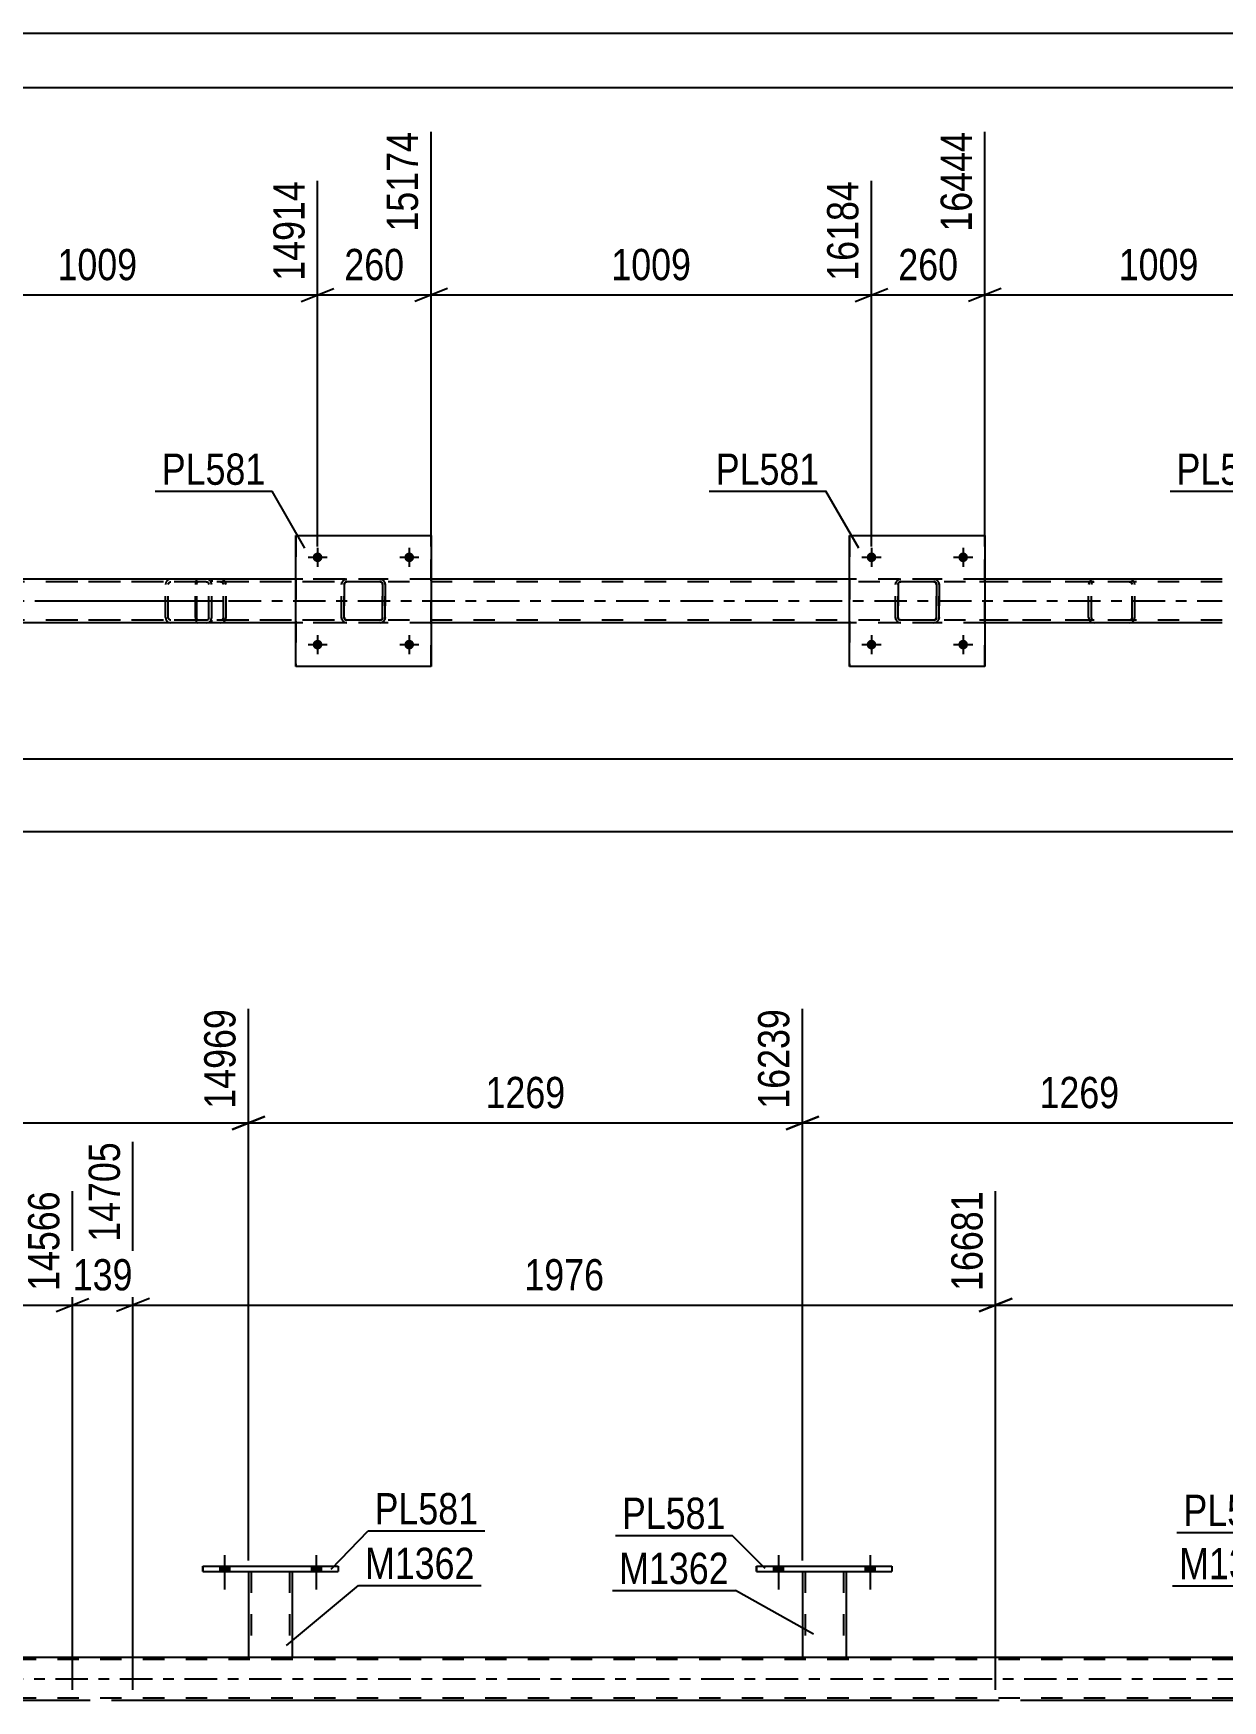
# Model space of a CAD drawing. Header units: millimetres. Extents: x 0 to 841, y 0 to 594.
# Drawn here: x 648.4 to 757.4, y 441.2 to 594 of the extents above; entities that cross this region are included whole.
import ezdxf

# ---------------------------------------------------------------- set-up
doc = ezdxf.new("R2010")
doc.units = ezdxf.units.MM
doc.linetypes.add('DXK_LINE_DOT2', pattern=[3.9198, 1.9599, -1.9599])
doc.linetypes.add('DXK_LINE_DOT3', pattern=[5.9187, 2.979, -0.9799, 0.9799, -0.9799])
doc.styles.add('Arial Narrow', font='ARIALN.TTF', dxfattribs={"height": 0.2})

# ---------------------------------------------------------------- blocks, each defined once
blk = doc.blocks.new('Unknown-122573297-1135')
at = {"color": 5, "linetype": 'Continuous'}
for p, q in [((841, 594), (0, 594)), ((836, 589), (5, 589))]:
    blk.add_line(p, q, dxfattribs=at)
blk = doc.blocks.new('Part-122573297-2948 - 2809')
at = {"color": 7, "linetype": 'DXK_LINE_DOT2'}
for p, q in [((727.74, 543.94), (727.93, 543.98)), ((727.93, 543.98), (727.75, 543.94)), ((730.97, 543.98), (727.93, 543.98)), ((730.97, 543.98), (731.15, 543.94)), ((731.15, 543.94), (730.97, 543.98)), ((727.45, 543.5), (727.48, 543.68)), ((727.49, 543.68), (727.45, 543.5)), ((727.45, 540.46), (727.45, 543.5)), ((727.45, 543.5), (727.45, 543.5)), ((727.45, 540.46), (727.45, 543.5)), ((727.69, 543.5), (727.71, 543.59)), ((727.71, 543.59), (727.69, 543.5)), ((727.69, 540.46), (727.69, 543.5)), ((727.69, 543.5), (727.69, 543.5)), ((727.69, 543.5), (727.69, 540.46)), ((727.71, 543.59), (727.76, 543.67)), ((727.76, 543.67), (727.71, 543.59)), ((727.74, 543.94), (727.75, 543.94)), ((727.76, 543.67), (727.84, 543.72)), ((727.84, 543.72), (727.76, 543.67)), ((727.84, 543.72), (727.93, 543.74)), ((727.93, 543.74), (727.84, 543.72)), ((730.97, 543.74), (727.93, 543.74)), ((730.97, 543.74), (731.06, 543.72)), ((731.06, 543.72), (730.97, 543.74)), ((731.06, 543.72), (731.06, 543.72)), ((731.06, 543.72), (731.14, 543.67)), ((731.14, 543.67), (731.06, 543.72)), ((731.14, 543.67), (731.19, 543.59)), ((731.19, 543.59), (731.14, 543.67)), ((731.19, 543.59), (731.21, 543.5)), ((731.21, 543.5), (731.19, 543.59)), ((731.21, 540.46), (731.21, 543.5)), ((731.21, 543.5), (731.21, 543.5)), ((731.21, 543.5), (731.21, 540.46)), ((731.41, 543.68), (731.45, 543.5)), ((731.45, 543.5), (731.41, 543.68)), ((731.45, 540.46), (731.45, 543.5)), ((731.45, 543.5), (731.45, 543.5)), ((731.45, 543.5), (731.45, 540.46)), ((727.45, 540.46), (727.45, 540.46)), ((727.48, 540.28), (727.45, 540.46)), ((727.45, 540.46), (727.49, 540.28)), ((727.69, 540.46), (727.69, 540.46)), ((727.71, 540.37), (727.69, 540.46)), ((727.69, 540.46), (727.71, 540.37)), ((727.76, 540.29), (727.71, 540.37)), ((727.71, 540.37), (727.76, 540.29)), ((727.74, 540.02), (727.75, 540.02)), ((727.93, 539.98), (727.74, 540.02)), ((727.75, 540.02), (727.93, 539.98)), ((727.84, 540.24), (727.76, 540.29)), ((727.76, 540.29), (727.84, 540.24)), ((727.93, 540.22), (727.84, 540.24)), ((727.84, 540.24), (727.93, 540.22)), ((730.97, 540.22), (727.93, 540.22)), ((730.97, 539.98), (727.93, 539.98)), ((731.06, 540.24), (730.97, 540.22)), ((730.97, 540.22), (731.06, 540.24)), ((731.15, 540.02), (730.97, 539.98)), ((730.97, 539.98), (731.15, 540.02)), ((731.14, 540.29), (731.06, 540.24)), ((731.06, 540.24), (731.14, 540.29)), ((731.06, 540.24), (731.06, 540.24)), ((731.19, 540.37), (731.14, 540.29)), ((731.14, 540.29), (731.19, 540.37)), ((731.21, 540.46), (731.19, 540.37)), ((731.19, 540.37), (731.21, 540.46)), ((731.21, 540.46), (731.21, 540.46)), ((731.45, 540.46), (731.41, 540.28)), ((731.41, 540.28), (731.45, 540.46)), ((731.45, 540.46), (731.45, 540.46))]:
    blk.add_line(p, q, dxfattribs=at)
at = {"color": 7, "linetype": 'DXK_LINE_DOT3'}
blk.add_line((729.45, 541.98), (729.45, 541.98), dxfattribs=at)
at = {"color": 7, "linetype": 'DXK_LINE_DOT2'}
for centre, start, end in [((727.93, 543.5), 112.5, 157.5), ((727.93, 543.5), 112.5, 157.5), ((730.97, 543.5), 22.5, 67.5), ((730.97, 543.5), 22.5, 67.5), ((727.93, 540.46), 202.5, 247.5), ((727.93, 540.46), 202.5, 247.5), ((730.97, 540.46), 292.5, 337.5), ((730.97, 540.46), 292.5, 337.5)]:
    blk.add_arc(centre, 0.48, start, end, dxfattribs=at)
blk = doc.blocks.new('Part-122573297-2859 - 2809')
at = {"color": 2, "linetype": 'Continuous'}
for p, q in [((672.49, 543.98), (634.12, 543.98)), ((723.25, 543.98), (684.89, 543.98)), ((757.38, 543.98), (735.65, 543.98)), ((672.49, 539.98), (634.12, 539.98)), ((723.25, 539.98), (684.89, 539.98)), ((757.38, 539.98), (735.65, 539.98))]:
    blk.add_line(p, q, dxfattribs=at)
at = {"color": 7, "linetype": 'DXK_LINE_DOT2'}
for p, q in [((684.89, 543.98), (672.49, 543.98)), ((735.65, 543.98), (723.25, 543.98)), ((757.38, 543.74), (104.05, 543.74)), ((757.38, 540.22), (104.05, 540.22)), ((684.89, 539.98), (672.49, 539.98)), ((735.65, 539.98), (723.25, 539.98))]:
    blk.add_line(p, q, dxfattribs=at)
at = {"color": 7, "linetype": 'DXK_LINE_DOT3'}
blk.add_line((104.05, 541.98), (757.38, 541.98), dxfattribs=at)
blk = doc.blocks.new('Part-122573297-2947 - 2809')
at = {"color": 2, "linetype": 'Continuous'}
for p, q in [((723.25, 535.98), (723.25, 547.98)), ((723.25, 547.98), (723.25, 547.98)), ((723.25, 547.98), (735.65, 547.98)), ((735.65, 547.98), (735.65, 535.98)), ((723.25, 535.98), (723.25, 535.98)), ((735.65, 535.98), (723.25, 535.98))]:
    blk.add_line(p, q, dxfattribs=at)
at = {"color": 7, "linetype": 'DXK_LINE_DOT2'}
for p, q in [((723.25, 547.98), (723.25, 535.98)), ((723.25, 547.98), (723.25, 547.98)), ((735.65, 535.98), (735.65, 547.98)), ((723.25, 535.98), (723.25, 535.98))]:
    blk.add_line(p, q, dxfattribs=at)
blk = doc.blocks.new('Part-122573297-2953 - 2809')
at = {"color": 2, "linetype": 'Continuous'}
for p, q in [((672.49, 535.98), (672.49, 547.98)), ((672.49, 547.98), (672.49, 547.98)), ((672.49, 547.98), (684.89, 547.98)), ((684.89, 547.98), (684.89, 535.98)), ((672.49, 535.98), (672.49, 535.98)), ((684.89, 535.98), (672.49, 535.98))]:
    blk.add_line(p, q, dxfattribs=at)
at = {"color": 7, "linetype": 'DXK_LINE_DOT2'}
for p, q in [((672.49, 547.98), (672.49, 535.98)), ((672.49, 547.98), (672.49, 547.98)), ((684.89, 535.98), (684.89, 547.98)), ((672.49, 535.98), (672.49, 535.98))]:
    blk.add_line(p, q, dxfattribs=at)
blk = doc.blocks.new('Part-122573297-2954 - 2809')
at = {"color": 7, "linetype": 'DXK_LINE_DOT2'}
for p, q in [((676.98, 543.94), (677.16, 543.98)), ((677.17, 543.98), (676.98, 543.94)), ((680.21, 543.98), (677.16, 543.98)), ((680.2, 543.98), (680.39, 543.94)), ((680.39, 543.94), (680.21, 543.98)), ((676.68, 543.5), (676.72, 543.68)), ((676.68, 543.5), (676.69, 543.5)), ((676.68, 540.46), (676.68, 543.5)), ((676.72, 543.68), (676.69, 543.5)), ((676.69, 540.46), (676.69, 543.5)), ((676.94, 543.59), (676.92, 543.5)), ((676.93, 543.5), (676.92, 543.5)), ((676.92, 543.5), (676.92, 540.46)), ((676.93, 543.5), (676.94, 543.59)), ((676.93, 540.46), (676.93, 543.5)), ((676.94, 543.59), (677, 543.67)), ((676.99, 543.67), (676.94, 543.59)), ((676.98, 543.94), (676.98, 543.94)), ((677.07, 543.72), (676.99, 543.67)), ((677, 543.67), (677.07, 543.72)), ((677.07, 543.72), (677.17, 543.74)), ((677.16, 543.74), (677.07, 543.72)), ((680.21, 543.74), (677.16, 543.74)), ((680.3, 543.72), (680.2, 543.74)), ((680.21, 543.74), (680.3, 543.72)), ((680.3, 543.72), (680.3, 543.72)), ((680.3, 543.72), (680.38, 543.67)), ((680.37, 543.67), (680.3, 543.72)), ((680.43, 543.59), (680.37, 543.67)), ((680.38, 543.67), (680.43, 543.59)), ((680.43, 543.59), (680.45, 543.5)), ((680.44, 543.5), (680.43, 543.59)), ((680.45, 543.5), (680.44, 543.5)), ((680.44, 543.5), (680.44, 540.46)), ((680.45, 540.46), (680.45, 543.5)), ((680.65, 543.68), (680.68, 543.5)), ((680.69, 543.5), (680.65, 543.68)), ((680.69, 543.5), (680.68, 543.5)), ((680.68, 543.5), (680.68, 540.46)), ((680.69, 540.46), (680.69, 543.5)), ((676.69, 540.46), (676.68, 540.46)), ((676.72, 540.28), (676.68, 540.46)), ((676.69, 540.46), (676.72, 540.28)), ((676.92, 540.46), (676.93, 540.46)), ((676.92, 540.46), (676.94, 540.37)), ((676.94, 540.37), (676.93, 540.46)), ((677, 540.29), (676.94, 540.37)), ((676.94, 540.37), (676.99, 540.29)), ((676.98, 540.02), (676.98, 540.02)), ((677.16, 539.98), (676.98, 540.02)), ((676.98, 540.02), (677.17, 539.98)), ((676.99, 540.29), (677.07, 540.24)), ((677.07, 540.24), (677, 540.29)), ((677.17, 540.22), (677.07, 540.24)), ((677.07, 540.24), (677.16, 540.22)), ((680.21, 540.22), (677.16, 540.22)), ((680.21, 539.98), (677.16, 539.98)), ((680.2, 540.22), (680.3, 540.24)), ((680.39, 540.02), (680.2, 539.98)), ((680.3, 540.24), (680.21, 540.22)), ((680.21, 539.98), (680.39, 540.02)), ((680.38, 540.29), (680.3, 540.24)), ((680.3, 540.24), (680.37, 540.29)), ((680.3, 540.24), (680.3, 540.24)), ((680.37, 540.29), (680.43, 540.37)), ((680.43, 540.37), (680.38, 540.29)), ((680.45, 540.46), (680.43, 540.37)), ((680.43, 540.37), (680.44, 540.46)), ((680.44, 540.46), (680.45, 540.46)), ((680.68, 540.46), (680.65, 540.28)), ((680.65, 540.28), (680.69, 540.46)), ((680.68, 540.46), (680.69, 540.46))]:
    blk.add_line(p, q, dxfattribs=at)
at = {"color": 7, "linetype": 'DXK_LINE_DOT3'}
blk.add_line((678.69, 541.98), (678.68, 541.98), dxfattribs=at)
at = {"color": 7, "linetype": 'DXK_LINE_DOT2'}
for centre, start, end in [((677.16, 543.5), 112.5, 157.5), ((677.17, 543.5), 112.5, 157.5), ((680.2, 543.5), 22.5, 67.5), ((680.21, 543.5), 22.5, 67.5), ((677.16, 540.46), 202.5, 247.5), ((677.17, 540.46), 202.5, 247.5), ((680.2, 540.46), 292.5, 337.5), ((680.21, 540.46), 292.5, 337.5)]:
    blk.add_arc(centre, 0.48, start, end, dxfattribs=at)
blk = doc.blocks.new('Bolt-122573297-2893 - 2809')
at = {"linetype": 'Continuous'}
for points in [[(724.81, 545.98), (724.82, 546.07), (724.85, 546.16), (724.89, 546.24), (724.96, 546.31), (725.03, 546.36), (725.11, 546.4), (725.2, 546.42), (725.3, 546.42), (725.39, 546.4), (725.47, 546.36), (725.54, 546.31), (725.61, 546.24), (725.65, 546.16), (725.68, 546.07), (725.69, 545.98), (725.68, 545.89), (725.65, 545.8), (725.61, 545.72), (725.54, 545.65), (725.47, 545.6), (725.39, 545.56), (725.3, 545.54), (725.2, 545.54), (725.11, 545.56), (725.03, 545.6), (724.96, 545.65), (724.89, 545.72), (724.85, 545.8), (724.82, 545.89)], [(733.21, 545.98), (733.22, 546.07), (733.25, 546.16), (733.29, 546.24), (733.36, 546.31), (733.43, 546.36), (733.51, 546.4), (733.6, 546.42), (733.7, 546.42), (733.79, 546.4), (733.87, 546.36), (733.94, 546.31), (734.01, 546.24), (734.05, 546.16), (734.08, 546.07), (734.09, 545.98), (734.08, 545.89), (734.05, 545.8), (734.01, 545.72), (733.94, 545.65), (733.87, 545.6), (733.79, 545.56), (733.7, 545.54), (733.6, 545.54), (733.51, 545.56), (733.43, 545.6), (733.36, 545.65), (733.29, 545.72), (733.25, 545.8), (733.22, 545.89)]]:
    blk.add_hatch(color=1, dxfattribs=at).paths.add_polyline_path(points)
at = {"color": 1, "linetype": 'Continuous'}
for p, q in [((724.37, 545.98), (726.13, 545.98)), ((725.25, 546.86), (725.25, 545.1)), ((732.77, 545.98), (734.53, 545.98)), ((733.65, 546.86), (733.65, 545.1))]:
    blk.add_line(p, q, dxfattribs=at)
blk = doc.blocks.new('Bolt-122573297-2894 - 2809')
at = {"linetype": 'Continuous'}
for points in [[(724.81, 537.98), (724.82, 538.07), (724.85, 538.16), (724.89, 538.24), (724.96, 538.31), (725.03, 538.36), (725.11, 538.4), (725.2, 538.42), (725.3, 538.42), (725.39, 538.4), (725.47, 538.36), (725.54, 538.31), (725.61, 538.24), (725.65, 538.16), (725.68, 538.07), (725.69, 537.98), (725.68, 537.89), (725.65, 537.8), (725.61, 537.72), (725.54, 537.65), (725.47, 537.6), (725.39, 537.56), (725.3, 537.54), (725.2, 537.54), (725.11, 537.56), (725.03, 537.6), (724.96, 537.65), (724.89, 537.72), (724.85, 537.8), (724.82, 537.89)], [(733.21, 537.98), (733.22, 538.07), (733.25, 538.16), (733.29, 538.24), (733.36, 538.31), (733.43, 538.36), (733.51, 538.4), (733.6, 538.42), (733.7, 538.42), (733.79, 538.4), (733.87, 538.36), (733.94, 538.31), (734.01, 538.24), (734.05, 538.16), (734.08, 538.07), (734.09, 537.98), (734.08, 537.89), (734.05, 537.8), (734.01, 537.72), (733.94, 537.65), (733.87, 537.6), (733.79, 537.56), (733.7, 537.54), (733.6, 537.54), (733.51, 537.56), (733.43, 537.6), (733.36, 537.65), (733.29, 537.72), (733.25, 537.8), (733.22, 537.89)]]:
    blk.add_hatch(color=1, dxfattribs=at).paths.add_polyline_path(points)
at = {"color": 1, "linetype": 'Continuous'}
for p, q in [((724.37, 537.98), (726.13, 537.98)), ((725.25, 538.86), (725.25, 537.1)), ((732.77, 537.98), (734.53, 537.98)), ((733.65, 538.86), (733.65, 537.1))]:
    blk.add_line(p, q, dxfattribs=at)
blk = doc.blocks.new('Bolt-122573297-2895 - 2809')
at = {"linetype": 'Continuous'}
for points in [[(674.05, 545.98), (674.06, 546.07), (674.08, 546.16), (674.13, 546.24), (674.19, 546.31), (674.27, 546.36), (674.35, 546.4), (674.44, 546.42), (674.53, 546.42), (674.62, 546.4), (674.71, 546.36), (674.78, 546.31), (674.84, 546.24), (674.89, 546.16), (674.92, 546.07), (674.93, 545.98), (674.92, 545.89), (674.89, 545.8), (674.84, 545.72), (674.78, 545.65), (674.71, 545.6), (674.62, 545.56), (674.53, 545.54), (674.44, 545.54), (674.35, 545.56), (674.27, 545.6), (674.19, 545.65), (674.13, 545.72), (674.08, 545.8), (674.06, 545.89)], [(682.45, 545.98), (682.46, 546.07), (682.48, 546.16), (682.53, 546.24), (682.59, 546.31), (682.67, 546.36), (682.75, 546.4), (682.84, 546.42), (682.93, 546.42), (683.02, 546.4), (683.11, 546.36), (683.18, 546.31), (683.24, 546.24), (683.29, 546.16), (683.32, 546.07), (683.33, 545.98), (683.32, 545.89), (683.29, 545.8), (683.24, 545.72), (683.18, 545.65), (683.11, 545.6), (683.02, 545.56), (682.93, 545.54), (682.84, 545.54), (682.75, 545.56), (682.67, 545.6), (682.59, 545.65), (682.53, 545.72), (682.48, 545.8), (682.46, 545.89)]]:
    blk.add_hatch(color=1, dxfattribs=at).paths.add_polyline_path(points)
at = {"color": 1, "linetype": 'Continuous'}
for p, q in [((673.61, 545.98), (675.37, 545.98)), ((674.49, 546.86), (674.49, 545.1)), ((682.01, 545.98), (683.77, 545.98)), ((682.89, 546.86), (682.89, 545.1))]:
    blk.add_line(p, q, dxfattribs=at)
blk = doc.blocks.new('Bolt-122573297-2896 - 2809')
at = {"linetype": 'Continuous'}
for points in [[(674.05, 537.98), (674.06, 538.07), (674.08, 538.16), (674.13, 538.24), (674.19, 538.31), (674.27, 538.36), (674.35, 538.4), (674.44, 538.42), (674.53, 538.42), (674.62, 538.4), (674.71, 538.36), (674.78, 538.31), (674.84, 538.24), (674.89, 538.16), (674.92, 538.07), (674.93, 537.98), (674.92, 537.89), (674.89, 537.8), (674.84, 537.72), (674.78, 537.65), (674.71, 537.6), (674.62, 537.56), (674.53, 537.54), (674.44, 537.54), (674.35, 537.56), (674.27, 537.6), (674.19, 537.65), (674.13, 537.72), (674.08, 537.8), (674.06, 537.89)], [(682.45, 537.98), (682.46, 538.07), (682.48, 538.16), (682.53, 538.24), (682.59, 538.31), (682.67, 538.36), (682.75, 538.4), (682.84, 538.42), (682.93, 538.42), (683.02, 538.4), (683.11, 538.36), (683.18, 538.31), (683.24, 538.24), (683.29, 538.16), (683.32, 538.07), (683.33, 537.98), (683.32, 537.89), (683.29, 537.8), (683.24, 537.72), (683.18, 537.65), (683.11, 537.6), (683.02, 537.56), (682.93, 537.54), (682.84, 537.54), (682.75, 537.56), (682.67, 537.6), (682.59, 537.65), (682.53, 537.72), (682.48, 537.8), (682.46, 537.89)]]:
    blk.add_hatch(color=1, dxfattribs=at).paths.add_polyline_path(points)
at = {"color": 1, "linetype": 'Continuous'}
for p, q in [((673.61, 537.98), (675.37, 537.98)), ((674.49, 538.86), (674.49, 537.1)), ((682.01, 537.98), (683.77, 537.98)), ((682.89, 538.86), (682.89, 537.1))]:
    blk.add_line(p, q, dxfattribs=at)
blk = doc.blocks.new('Part-122573297-3004 - 2809')
at = {"color": 7, "linetype": 'DXK_LINE_DOT2'}
for p, q in [((748.88, 543.98), (734.54, 543.98)), ((745.66, 543.98), (745.47, 543.94)), ((749.07, 543.94), (748.88, 543.98)), ((748.88, 543.74), (734.54, 543.74)), ((745.19, 543.67), (745.15, 543.5)), ((745.15, 540.46), (745.15, 543.5)), ((745.19, 543.68), (745.19, 543.67)), ((745.41, 543.5), (745.43, 543.59)), ((745.41, 540.46), (745.41, 543.5)), ((745.43, 543.59), (745.48, 543.67)), ((745.48, 543.67), (745.56, 543.72)), ((745.56, 543.72), (745.66, 543.74)), ((748.88, 543.74), (748.97, 543.72)), ((748.97, 543.72), (749.06, 543.67)), ((749.06, 543.67), (749.11, 543.59)), ((749.11, 543.59), (749.13, 543.5)), ((749.13, 540.46), (749.13, 543.5)), ((749.35, 543.67), (749.35, 543.68)), ((749.38, 543.5), (749.35, 543.67)), ((749.38, 540.46), (749.38, 543.5)), ((748.88, 540.22), (734.54, 540.22)), ((748.88, 539.98), (734.54, 539.98)), ((745.15, 540.46), (745.17, 540.36)), ((745.17, 540.36), (745.19, 540.27)), ((745.43, 540.36), (745.41, 540.46)), ((745.48, 540.29), (745.43, 540.36)), ((745.47, 540.01), (745.66, 539.98)), ((745.56, 540.23), (745.48, 540.29)), ((745.66, 540.22), (745.56, 540.23)), ((748.97, 540.23), (748.88, 540.22)), ((748.88, 539.98), (749.07, 540.01)), ((749.06, 540.29), (748.97, 540.23)), ((749.11, 540.36), (749.06, 540.29)), ((749.13, 540.46), (749.11, 540.36)), ((749.35, 540.27), (749.37, 540.36)), ((749.37, 540.36), (749.38, 540.46))]:
    blk.add_line(p, q, dxfattribs=at)
for centre, start, end in [((745.64, 543.48), 110.9283, 155.8648), ((748.89, 543.48), 24.1353, 69.0718), ((745.64, 540.47), 204.1353, 249.0718), ((748.89, 540.47), 290.9283, 335.8648)]:
    blk.add_arc(centre, 0.495, start, end, dxfattribs=at)
blk = doc.blocks.new('Part-122573297-3011 - 2809')
at = {"color": 7, "linetype": 'DXK_LINE_DOT2'}
for p, q in [((664.27, 543.98), (649.94, 543.98)), ((661.05, 543.98), (660.86, 543.94)), ((664.46, 543.94), (664.27, 543.98)), ((664.27, 543.74), (649.94, 543.74)), ((660.58, 543.67), (660.55, 543.5)), ((660.55, 540.46), (660.55, 543.5)), ((660.58, 543.68), (660.58, 543.67)), ((660.8, 543.5), (660.82, 543.59)), ((660.8, 540.46), (660.8, 543.5)), ((660.82, 543.59), (660.87, 543.67)), ((660.87, 543.67), (660.96, 543.72)), ((660.96, 543.72), (661.05, 543.74)), ((664.27, 543.74), (664.37, 543.72)), ((664.37, 543.72), (664.45, 543.67)), ((664.45, 543.67), (664.5, 543.59)), ((664.5, 543.59), (664.52, 543.5)), ((664.52, 540.46), (664.52, 543.5)), ((664.74, 543.67), (664.74, 543.68)), ((664.78, 543.5), (664.74, 543.67)), ((664.78, 540.46), (664.78, 543.5)), ((664.27, 540.22), (649.94, 540.22)), ((664.27, 539.98), (649.94, 539.98)), ((660.55, 540.46), (660.57, 540.36)), ((660.57, 540.36), (660.58, 540.27)), ((660.82, 540.36), (660.8, 540.46)), ((660.87, 540.29), (660.82, 540.36)), ((660.86, 540.01), (661.05, 539.98)), ((660.96, 540.23), (660.87, 540.29)), ((661.05, 540.22), (660.96, 540.23)), ((664.37, 540.23), (664.27, 540.22)), ((664.27, 539.98), (664.46, 540.01)), ((664.45, 540.29), (664.37, 540.23)), ((664.5, 540.36), (664.45, 540.29)), ((664.52, 540.46), (664.5, 540.36)), ((664.74, 540.27), (664.76, 540.36)), ((664.76, 540.36), (664.78, 540.46))]:
    blk.add_line(p, q, dxfattribs=at)
at = {"color": 7, "linetype": 'DXK_LINE_DOT3'}
blk.add_line((651.54, 541.98), (665.92, 541.98), dxfattribs=at)
at = {"color": 7, "linetype": 'DXK_LINE_DOT2'}
for centre, start, end in [((661.04, 543.48), 110.9283, 155.8648), ((664.29, 543.48), 24.1353, 69.0718), ((661.04, 540.47), 204.1353, 249.0718), ((664.29, 540.47), 290.9283, 335.8648)]:
    blk.add_arc(centre, 0.495, start, end, dxfattribs=at)
blk = doc.blocks.new('Part-122573297-3024 - 2809')
at = {"color": 7, "linetype": 'DXK_LINE_DOT2'}
for p, q in [((663.55, 543.98), (663.45, 543.94)), ((665.59, 543.98), (663.55, 543.98)), ((676.03, 543.98), (663.55, 543.98)), ((664.78, 543.98), (664.78, 543.74)), ((665.79, 543.94), (665.59, 543.98)), ((663.31, 543.68), (663.29, 543.5)), ((663.29, 540.46), (663.29, 543.5)), ((663.37, 543.83), (663.31, 543.68)), ((663.45, 543.94), (663.37, 543.83)), ((663.42, 543.5), (663.43, 543.59)), ((663.42, 540.46), (663.42, 543.5)), ((663.43, 543.59), (663.46, 543.67)), ((663.46, 543.67), (663.5, 543.72)), ((663.5, 543.72), (663.55, 543.74)), ((676.03, 543.74), (663.55, 543.74)), ((665.59, 543.74), (665.69, 543.72)), ((665.69, 543.72), (665.77, 543.67)), ((665.77, 543.67), (665.83, 543.59)), ((665.83, 543.59), (665.85, 543.5)), ((665.85, 540.46), (665.85, 543.5)), ((666.06, 543.67), (666.06, 543.68)), ((666.1, 543.5), (666.06, 543.67)), ((666.1, 540.46), (666.1, 543.5)), ((663.29, 540.46), (663.31, 540.27)), ((663.31, 540.27), (663.37, 540.12)), ((663.37, 540.12), (663.45, 540.01)), ((663.43, 540.36), (663.42, 540.46)), ((663.46, 540.29), (663.43, 540.36)), ((663.45, 540.01), (663.55, 539.98)), ((663.5, 540.23), (663.46, 540.29)), ((663.55, 540.22), (663.5, 540.23)), ((676.03, 540.22), (663.55, 540.22)), ((676.03, 539.98), (663.55, 539.98)), ((664.78, 539.98), (664.78, 540.22)), ((665.69, 540.23), (665.59, 540.22)), ((665.59, 539.98), (665.79, 540.01)), ((665.77, 540.29), (665.69, 540.23)), ((665.83, 540.36), (665.77, 540.29)), ((665.85, 540.46), (665.83, 540.36)), ((666.06, 540.27), (666.08, 540.36)), ((666.08, 540.36), (666.1, 540.46))]:
    blk.add_line(p, q, dxfattribs=at)
for centre, start, end in [((665.61, 543.48), 23.9465, 68.8966), ((665.61, 540.47), 291.1034, 336.0535)]:
    blk.add_arc(centre, 0.493, start, end, dxfattribs=at)
blk = doc.blocks.new('Part-122573297-3767 - 3751')
at = {"color": 2, "linetype": 'Continuous'}
for p, q in [((94.1, 445.2), (785.88, 445.2)), ((652.02, 441.2), (572.96, 441.2)), ((736.63, 441.2), (657.57, 441.2)), ((785.88, 441.2), (740.86, 441.2))]:
    blk.add_line(p, q, dxfattribs=at)
at = {"color": 7, "linetype": 'DXK_LINE_DOT2'}
for p, q in [((785.88, 444.96), (94.1, 444.96)), ((785.88, 441.44), (94.1, 441.44)), ((657.57, 441.2), (652.02, 441.2)), ((740.86, 441.2), (736.63, 441.2))]:
    blk.add_line(p, q, dxfattribs=at)
at = {"color": 7, "linetype": 'DXK_LINE_DOT3'}
blk.add_line((94.1, 443.2), (785.88, 443.2), dxfattribs=at)
blk = doc.blocks.new('Bolt-122573297-4156 - 3751')
at = {"linetype": 'Continuous'}
for points in [[(716.28, 453.04), (717.16, 453.04), (717.16, 453.52), (716.28, 453.52)], [(724.68, 453.04), (725.56, 453.04), (725.56, 453.52), (724.68, 453.52)]]:
    blk.add_hatch(color=1, dxfattribs=at).paths.add_polyline_path(points)
at = {"color": 1, "linetype": 'Continuous'}
for p, q in [((716.72, 454.52), (716.72, 451.4)), ((725.12, 454.52), (725.12, 451.4)), ((716.28, 453.52), (716.28, 453.04)), ((717.16, 453.52), (717.16, 453.04)), ((724.68, 453.52), (724.68, 453.04)), ((725.56, 453.52), (725.56, 453.04))]:
    blk.add_line(p, q, dxfattribs=at)
blk = doc.blocks.new('Bolt-122573297-4159 - 3751')
at = {"linetype": 'Continuous'}
for points in [[(665.52, 453.04), (666.4, 453.04), (666.4, 453.52), (665.52, 453.52)], [(673.92, 453.04), (674.8, 453.04), (674.8, 453.52), (673.92, 453.52)]]:
    blk.add_hatch(color=1, dxfattribs=at).paths.add_polyline_path(points)
at = {"color": 1, "linetype": 'Continuous'}
for p, q in [((665.96, 454.52), (665.96, 451.4)), ((674.36, 454.52), (674.36, 451.4)), ((665.52, 453.52), (665.52, 453.04)), ((666.4, 453.52), (666.4, 453.04)), ((673.92, 453.52), (673.92, 453.04)), ((674.8, 453.52), (674.8, 453.04))]:
    blk.add_line(p, q, dxfattribs=at)
blk = doc.blocks.new('Part-122573297-4070 - 3751')
at = {"color": 2, "linetype": 'Continuous'}
for p, q in [((668.16, 453.04), (668.16, 445.2)), ((672.16, 453.04), (672.16, 445.2)), ((668.16, 445.2), (672.12, 445.2)), ((672.16, 445.2), (672.12, 445.2))]:
    blk.add_line(p, q, dxfattribs=at)
at = {"color": 7, "linetype": 'DXK_LINE_DOT2'}
for p, q in [((668.16, 453.04), (672.16, 453.04)), ((668.16, 453.04), (668.16, 453.04)), ((668.16, 453.04), (668.16, 453.04)), ((668.4, 453.04), (668.4, 445.2)), ((671.92, 453.04), (671.92, 445.2)), ((672.16, 453.04), (672.16, 453.04)), ((672.16, 453.04), (672.16, 453.04)), ((671.9, 445.2), (671.92, 445.2))]:
    blk.add_line(p, q, dxfattribs=at)
blk = doc.blocks.new('Part-122573297-4153 - 3751')
at = {"color": 2, "linetype": 'Continuous'}
for p, q in [((714.72, 453.04), (714.72, 453.52)), ((714.72, 453.52), (714.72, 453.52)), ((714.72, 453.52), (727.12, 453.52)), ((714.72, 453.04), (714.72, 453.04)), ((714.72, 453.04), (727.12, 453.04)), ((727.12, 453.52), (727.12, 453.04))]:
    blk.add_line(p, q, dxfattribs=at)
at = {"color": 7, "linetype": 'DXK_LINE_DOT2'}
for p, q in [((714.72, 453.52), (714.72, 453.04)), ((714.72, 453.52), (714.72, 453.52)), ((714.72, 453.04), (714.72, 453.04)), ((727.12, 453.52), (727.12, 453.04))]:
    blk.add_line(p, q, dxfattribs=at)
blk = doc.blocks.new('Part-122573297-4122 - 3751')
at = {"color": 2, "linetype": 'Continuous'}
for p, q in [((718.92, 453.04), (718.92, 445.2)), ((722.92, 453.04), (722.92, 445.2)), ((718.92, 445.2), (722.88, 445.2)), ((722.92, 445.2), (722.88, 445.2))]:
    blk.add_line(p, q, dxfattribs=at)
at = {"color": 7, "linetype": 'DXK_LINE_DOT2'}
for p, q in [((718.92, 453.04), (722.92, 453.04)), ((718.92, 453.04), (718.92, 453.04)), ((718.92, 453.04), (718.92, 453.04)), ((719.16, 453.04), (719.16, 445.2)), ((722.68, 453.04), (722.68, 445.2)), ((722.92, 453.04), (722.92, 453.04)), ((722.92, 453.04), (722.92, 453.04)), ((722.61, 445.2), (722.62, 445.2)), ((722.62, 445.2), (722.66, 445.2)), ((722.66, 445.2), (722.68, 445.2))]:
    blk.add_line(p, q, dxfattribs=at)
blk = doc.blocks.new('Part-122573297-4127 - 3751')
at = {"color": 2, "linetype": 'Continuous'}
for p, q in [((663.96, 453.04), (663.96, 453.52)), ((663.96, 453.52), (663.96, 453.52)), ((663.96, 453.52), (676.36, 453.52)), ((663.96, 453.04), (663.96, 453.04)), ((663.96, 453.04), (676.36, 453.04)), ((676.36, 453.52), (676.36, 453.04))]:
    blk.add_line(p, q, dxfattribs=at)
at = {"color": 7, "linetype": 'DXK_LINE_DOT2'}
for p, q in [((663.96, 453.52), (663.96, 453.04)), ((663.96, 453.52), (663.96, 453.52)), ((663.96, 453.04), (663.96, 453.04)), ((676.36, 453.52), (676.36, 453.04))]:
    blk.add_line(p, q, dxfattribs=at)
blk = doc.blocks.new('Bolt-122573297-4157 - 3751')
at = {"linetype": 'Continuous'}
for points in [[(716.28, 453.04), (717.16, 453.04), (717.16, 453.52), (716.28, 453.52)], [(724.68, 453.04), (725.56, 453.04), (725.56, 453.52), (724.68, 453.52)]]:
    blk.add_hatch(color=1, dxfattribs=at).paths.add_polyline_path(points)
at = {"color": 1, "linetype": 'Continuous'}
for p, q in [((716.72, 454.52), (716.72, 451.4)), ((725.12, 454.52), (725.12, 451.4)), ((716.28, 453.52), (716.28, 453.04)), ((717.16, 453.52), (717.16, 453.04)), ((724.68, 453.52), (724.68, 453.04)), ((725.56, 453.52), (725.56, 453.04))]:
    blk.add_line(p, q, dxfattribs=at)
blk = doc.blocks.new('Bolt-122573297-4158 - 3751')
at = {"linetype": 'Continuous'}
for points in [[(665.52, 453.04), (666.4, 453.04), (666.4, 453.52), (665.52, 453.52)], [(673.92, 453.04), (674.8, 453.04), (674.8, 453.52), (673.92, 453.52)]]:
    blk.add_hatch(color=1, dxfattribs=at).paths.add_polyline_path(points)
at = {"color": 1, "linetype": 'Continuous'}
for p, q in [((665.96, 454.52), (665.96, 451.4)), ((674.36, 454.52), (674.36, 451.4)), ((665.52, 453.52), (665.52, 453.04)), ((666.4, 453.52), (666.4, 453.04)), ((673.92, 453.52), (673.92, 453.04)), ((674.8, 453.52), (674.8, 453.04))]:
    blk.add_line(p, q, dxfattribs=at)
blk = doc.blocks.new('StraightDimension-122573297-10374 - 2809')
at = {"color": 7, "linetype": 'Continuous'}
for p, q in [((684.89, 546.98), (684.89, 584.97)), ((725.25, 546.98), (725.25, 580.47)), ((686.39, 570.63), (683.39, 569.43)), ((684.89, 570.03), (725.25, 570.03)), ((723.75, 569.43), (726.75, 570.63))]:
    blk.add_line(p, q, dxfattribs=at)
at = {"color": 0, "linetype": 'Continuous'}
blk.add_wipeout([(724.65, 581.07), (720.45, 581.07), (720.45, 570.73), (724.65, 570.73)], dxfattribs=at)
at = {"color": 0}
blk.add_wipeout([(709.32, 570.78), (709.32, 574.98), (700.81, 574.98), (700.81, 570.78)], dxfattribs=at)
at = {"color": 3, "linetype": 'Continuous', "style": 'Arial Narrow'}
blk.add_text('16184', height=2.863, rotation=90.0002, dxfattribs=at).set_placement((724.05, 571.33))
at = {"color": 3, "style": 'Arial Narrow'}
blk.add_text('1009', height=2.863, dxfattribs=at).set_placement((701.41, 571.38))
blk = doc.blocks.new('StraightDimension-122573297-10375 - 2809')
at = {"color": 7, "linetype": 'Continuous'}
for p, q in [((684.89, 546.98), (684.89, 584.97)), ((674.49, 546.98), (674.49, 580.47)), ((672.99, 569.43), (675.99, 570.63)), ((674.49, 570.03), (684.89, 570.03)), ((686.39, 570.63), (683.39, 569.43))]:
    blk.add_line(p, q, dxfattribs=at)
at = {"color": 0}
blk.add_wipeout([(683.03, 570.78), (683.03, 574.98), (676.34, 574.98), (676.34, 570.78)], dxfattribs=at)
at = {"color": 3, "style": 'Arial Narrow'}
blk.add_text('260', height=2.863, dxfattribs=at).set_placement((676.94, 571.38))
at = {"color": 0, "linetype": 'Continuous'}
blk.add_wipeout([(684.29, 585.57), (680.09, 585.57), (680.09, 575.23), (684.29, 575.23)], dxfattribs=at)
at = {"color": 3, "linetype": 'Continuous', "style": 'Arial Narrow'}
blk.add_text('15174', height=2.863, rotation=90.0002, dxfattribs=at).set_placement((683.69, 575.83))
blk = doc.blocks.new('StraightDimension-122573297-3559 - 2809')
at = {"color": 7, "linetype": 'Continuous'}
blk.add_line((88.49, 520.86), (795.14, 520.86), dxfattribs=at)
blk = doc.blocks.new('StraightDimension-122573297-3718 - 2809')
at = {"color": 7, "linetype": 'Continuous'}
blk.add_line((89.13, 527.5), (794.5, 527.5), dxfattribs=at)
blk = doc.blocks.new('StraightDimension-122573297-10372 - 2809')
at = {"color": 7, "linetype": 'Continuous'}
for p, q in [((735.65, 546.98), (735.65, 584.97)), ((767.48, 546.98), (767.48, 580.47)), ((737.15, 570.63), (734.15, 569.43)), ((735.65, 570.03), (767.48, 570.03)), ((765.98, 569.43), (768.98, 570.63))]:
    blk.add_line(p, q, dxfattribs=at)
at = {"color": 0, "linetype": 'Continuous'}
blk.add_wipeout([(766.88, 581.07), (762.68, 581.07), (762.68, 570.73), (766.88, 570.73)], dxfattribs=at)
at = {"color": 0}
blk.add_wipeout([(755.82, 570.78), (755.82, 574.98), (747.31, 574.98), (747.31, 570.78)], dxfattribs=at)
at = {"color": 3, "linetype": 'Continuous', "style": 'Arial Narrow'}
blk.add_text('17453', height=2.863, rotation=90.0002, dxfattribs=at).set_placement((766.28, 571.33))
at = {"color": 3, "style": 'Arial Narrow'}
blk.add_text('1009', height=2.863, dxfattribs=at).set_placement((747.91, 571.38))
blk = doc.blocks.new('StraightDimension-122573297-10373 - 2809')
at = {"color": 7, "linetype": 'Continuous'}
for p, q in [((735.65, 546.98), (735.65, 584.97)), ((725.25, 546.98), (725.25, 580.47)), ((723.75, 569.43), (726.75, 570.63)), ((725.25, 570.03), (735.65, 570.03)), ((737.15, 570.63), (734.15, 569.43))]:
    blk.add_line(p, q, dxfattribs=at)
at = {"color": 0}
blk.add_wipeout([(733.79, 570.78), (733.79, 574.98), (727.11, 574.98), (727.11, 570.78)], dxfattribs=at)
at = {"color": 3, "style": 'Arial Narrow'}
blk.add_text('260', height=2.863, dxfattribs=at).set_placement((727.71, 571.38))
at = {"color": 0, "linetype": 'Continuous'}
blk.add_wipeout([(735.05, 585.57), (730.85, 585.57), (730.85, 575.23), (735.05, 575.23)], dxfattribs=at)
at = {"color": 3, "linetype": 'Continuous', "style": 'Arial Narrow'}
blk.add_text('16444', height=2.863, rotation=90.0002, dxfattribs=at).set_placement((734.45, 575.83))
blk = doc.blocks.new('StraightDimension-122573297-10376 - 2809')
at = {"color": 7, "linetype": 'Continuous'}
for p, q in [((634.12, 546.98), (634.12, 584.97)), ((674.49, 546.98), (674.49, 580.47)), ((635.62, 570.63), (632.62, 569.43)), ((634.12, 570.03), (674.49, 570.03)), ((672.99, 569.43), (675.99, 570.63))]:
    blk.add_line(p, q, dxfattribs=at)
at = {"color": 0, "linetype": 'Continuous'}
blk.add_wipeout([(673.89, 581.07), (669.69, 581.07), (669.69, 570.73), (673.89, 570.73)], dxfattribs=at)
at = {"color": 0}
blk.add_wipeout([(658.56, 570.78), (658.56, 574.98), (650.05, 574.98), (650.05, 570.78)], dxfattribs=at)
at = {"color": 3, "linetype": 'Continuous', "style": 'Arial Narrow'}
blk.add_text('14914', height=2.863, rotation=90.0002, dxfattribs=at).set_placement((673.29, 571.33))
at = {"color": 3, "style": 'Arial Narrow'}
blk.add_text('1009', height=2.863, dxfattribs=at).set_placement((650.65, 571.38))
blk = doc.blocks.new('StraightDimension-122573297-5143 - 3751')
at = {"color": 7, "linetype": 'Continuous'}
for p, q in [((657.57, 442.2), (657.57, 492.4)), ((736.63, 442.2), (736.63, 487.9)), ((659.07, 478.05), (656.07, 476.85)), ((657.57, 477.45), (736.63, 477.45)), ((735.13, 476.85), (738.13, 478.05))]:
    blk.add_line(p, q, dxfattribs=at)
at = {"color": 0, "linetype": 'Continuous'}
blk.add_wipeout([(736.03, 488.5), (731.83, 488.5), (731.83, 478.15), (736.03, 478.15)], dxfattribs=at)
at = {"color": 0}
blk.add_wipeout([(701.35, 478.2), (701.35, 482.4), (692.84, 482.4), (692.84, 478.2)], dxfattribs=at)
at = {"color": 3, "linetype": 'Continuous', "style": 'Arial Narrow'}
blk.add_text('16681', height=2.863, rotation=90.0002, dxfattribs=at).set_placement((735.43, 478.75))
at = {"color": 3, "style": 'Arial Narrow'}
blk.add_text('1976', height=2.863, dxfattribs=at).set_placement((693.44, 478.8))
blk = doc.blocks.new('StraightDimension-122573297-5162 - 3751')
at = {"color": 7, "linetype": 'Continuous'}
for p, q in [((736.63, 442.2), (736.63, 487.9)), ((794.5, 450.7), (794.5, 487.9)), ((738.13, 478.05), (735.13, 476.85)), ((736.63, 477.45), (794.5, 477.45)), ((793, 476.85), (796, 478.05))]:
    blk.add_line(p, q, dxfattribs=at)
at = {"color": 0, "linetype": 'Continuous'}
blk.add_wipeout([(793.9, 488.5), (789.7, 488.5), (789.7, 478.15), (793.9, 478.15)], dxfattribs=at)
at = {"color": 0}
blk.add_wipeout([(769.82, 478.2), (769.82, 482.4), (761.31, 482.4), (761.31, 478.2)], dxfattribs=at)
at = {"color": 3, "linetype": 'Continuous', "style": 'Arial Narrow'}
blk.add_text('18287', height=2.863, rotation=90.0002, dxfattribs=at).set_placement((793.3, 478.75))
at = {"color": 3, "style": 'Arial Narrow'}
blk.add_text('1606', height=2.863, dxfattribs=at).set_placement((761.91, 478.8))
blk = doc.blocks.new('StraightDimension-122573297-4492 - 3751')
at = {"color": 7, "linetype": 'Continuous'}
for p, q in [((617.4, 454.04), (617.4, 504.59)), ((668.16, 454.04), (668.16, 504.59)), ((618.9, 494.75), (615.9, 493.55)), ((617.4, 494.15), (668.16, 494.15)), ((666.66, 493.55), (669.66, 494.75))]:
    blk.add_line(p, q, dxfattribs=at)
at = {"color": 0, "linetype": 'Continuous'}
blk.add_wipeout([(667.56, 505.19), (663.36, 505.19), (663.36, 494.85), (667.56, 494.85)], dxfattribs=at)
at = {"color": 0}
blk.add_wipeout([(647.03, 494.9), (647.03, 499.1), (638.52, 499.1), (638.52, 494.9)], dxfattribs=at)
at = {"color": 3, "linetype": 'Continuous', "style": 'Arial Narrow'}
blk.add_text('14969', height=2.863, rotation=90.0002, dxfattribs=at).set_placement((666.96, 495.45))
at = {"color": 3, "style": 'Arial Narrow'}
blk.add_text('1269', height=2.863, dxfattribs=at).set_placement((639.12, 495.5))
blk = doc.blocks.new('StraightDimension-122573297-4502 - 3751')
at = {"color": 7, "linetype": 'Continuous'}
for p, q in [((668.16, 454.04), (668.16, 504.59)), ((718.92, 454.04), (718.92, 504.59)), ((669.66, 494.75), (666.66, 493.55)), ((668.16, 494.15), (718.92, 494.15)), ((717.42, 493.55), (720.42, 494.75))]:
    blk.add_line(p, q, dxfattribs=at)
at = {"color": 0, "linetype": 'Continuous'}
blk.add_wipeout([(718.32, 505.19), (714.12, 505.19), (714.12, 494.85), (718.32, 494.85)], dxfattribs=at)
at = {"color": 0}
blk.add_wipeout([(697.8, 494.9), (697.8, 499.1), (689.28, 499.1), (689.28, 494.9)], dxfattribs=at)
at = {"color": 3, "linetype": 'Continuous', "style": 'Arial Narrow'}
blk.add_text('16239', height=2.863, rotation=90.0002, dxfattribs=at).set_placement((717.72, 495.45))
at = {"color": 3, "style": 'Arial Narrow'}
blk.add_text('1269', height=2.863, dxfattribs=at).set_placement((689.88, 495.5))
blk = doc.blocks.new('StraightDimension-122573297-4512 - 3751')
at = {"color": 7, "linetype": 'Continuous'}
for p, q in [((718.92, 454.04), (718.92, 504.59)), ((769.68, 454.04), (769.68, 504.59)), ((720.42, 494.75), (717.42, 493.55)), ((718.92, 494.15), (769.68, 494.15)), ((768.18, 493.55), (771.18, 494.75))]:
    blk.add_line(p, q, dxfattribs=at)
at = {"color": 0, "linetype": 'Continuous'}
blk.add_wipeout([(769.08, 505.19), (764.88, 505.19), (764.88, 494.85), (769.08, 494.85)], dxfattribs=at)
at = {"color": 0}
blk.add_wipeout([(748.56, 494.9), (748.56, 499.1), (740.05, 499.1), (740.05, 494.9)], dxfattribs=at)
at = {"color": 3, "linetype": 'Continuous', "style": 'Arial Narrow'}
blk.add_text('17508', height=2.863, rotation=90.0002, dxfattribs=at).set_placement((768.48, 495.45))
at = {"color": 3, "style": 'Arial Narrow'}
blk.add_text('1269', height=2.863, dxfattribs=at).set_placement((740.65, 495.5))
blk = doc.blocks.new('StraightDimension-122573297-5105 - 3751')
at = {"color": 7, "linetype": 'Continuous'}
for p, q in [((572.96, 442.2), (572.96, 492.4)), ((652.02, 442.2), (652.02, 487.9)), ((574.46, 478.05), (571.46, 476.85)), ((572.96, 477.45), (652.02, 477.45)), ((650.52, 476.85), (653.52, 478.05))]:
    blk.add_line(p, q, dxfattribs=at)
at = {"color": 0, "linetype": 'Continuous'}
blk.add_wipeout([(651.42, 488.5), (647.22, 488.5), (647.22, 478.15), (651.42, 478.15)], dxfattribs=at)
at = {"color": 0}
blk.add_wipeout([(616.75, 478.2), (616.75, 482.4), (608.23, 482.4), (608.23, 478.2)], dxfattribs=at)
at = {"color": 3, "linetype": 'Continuous', "style": 'Arial Narrow'}
blk.add_text('14566', height=2.863, rotation=90.0002, dxfattribs=at).set_placement((650.82, 478.75))
at = {"color": 3, "style": 'Arial Narrow'}
blk.add_text('1976', height=2.863, dxfattribs=at).set_placement((608.83, 478.8))
blk = doc.blocks.new('StraightDimension-122573297-5124 - 3751')
at = {"color": 7, "linetype": 'Continuous'}
for p, q in [((657.57, 442.2), (657.57, 492.4)), ((652.02, 442.2), (652.02, 487.9)), ((650.52, 476.85), (653.52, 478.05)), ((652.02, 477.45), (657.57, 477.45)), ((659.07, 478.05), (656.07, 476.85))]:
    blk.add_line(p, q, dxfattribs=at)
at = {"color": 0}
blk.add_wipeout([(658.14, 478.2), (658.14, 482.4), (651.45, 482.4), (651.45, 478.2)], dxfattribs=at)
at = {"color": 3, "style": 'Arial Narrow'}
blk.add_text('139', height=2.863, dxfattribs=at).set_placement((652.05, 478.8))
at = {"color": 0, "linetype": 'Continuous'}
blk.add_wipeout([(656.97, 493), (652.77, 493), (652.77, 482.65), (656.97, 482.65)], dxfattribs=at)
at = {"color": 3, "linetype": 'Continuous', "style": 'Arial Narrow'}
blk.add_text('14705', height=2.863, rotation=90.0002, dxfattribs=at).set_placement((656.37, 483.25))
blk = doc.blocks.new('Mark-122573297-2949 - 2809')
at = {"color": 0}
blk.add_wipeout([(669.72, 552.63), (669.72, 555.63), (660.21, 555.63), (660.21, 552.63)], dxfattribs=at)
blk.add_wipeout([(669.72, 552.63), (669.72, 555.63), (660.21, 555.63), (660.21, 552.63)], dxfattribs=at)
at = {"color": 30, "linetype": 'Continuous'}
for p in [(659.61, 552.03), (673.32, 546.83)]:
    blk.add_line(p, (670.32, 552.03), dxfattribs=at)
at = {"color": 3, "style": 'Arial Narrow'}
blk.add_text('PL581', height=2.863, dxfattribs=at).set_placement((660.21, 552.63))
blk = doc.blocks.new('Mark-122573297-2937 - 2809')
at = {"color": 0}
blk.add_wipeout([(762.71, 552.63), (762.71, 555.63), (753.21, 555.63), (753.21, 552.63)], dxfattribs=at)
blk.add_wipeout([(762.71, 552.63), (762.71, 555.63), (753.21, 555.63), (753.21, 552.63)], dxfattribs=at)
at = {"color": 30, "linetype": 'Continuous'}
for p in [(752.61, 552.03), (766.31, 546.83)]:
    blk.add_line(p, (763.31, 552.03), dxfattribs=at)
at = {"color": 3, "style": 'Arial Narrow'}
blk.add_text('PL581', height=2.863, dxfattribs=at).set_placement((753.21, 552.63))
blk = doc.blocks.new('Mark-122573297-2943 - 2809')
at = {"color": 0}
blk.add_wipeout([(720.48, 552.63), (720.48, 555.63), (710.98, 555.63), (710.98, 552.63)], dxfattribs=at)
blk.add_wipeout([(720.48, 552.63), (720.48, 555.63), (710.98, 555.63), (710.98, 552.63)], dxfattribs=at)
at = {"color": 30, "linetype": 'Continuous'}
for p in [(710.38, 552.03), (724.08, 546.83)]:
    blk.add_line(p, (721.08, 552.03), dxfattribs=at)
at = {"color": 3, "style": 'Arial Narrow'}
blk.add_text('PL581', height=2.863, dxfattribs=at).set_placement((710.98, 552.63))
blk = doc.blocks.new('Mark-122573297-4118 - 3751')
at = {"color": 0}
blk.add_wipeout([(712.18, 451.89), (712.18, 454.89), (702.13, 454.89), (702.13, 451.89)], dxfattribs=at)
blk.add_wipeout([(712.18, 451.89), (712.18, 454.89), (702.13, 454.89), (702.13, 451.89)], dxfattribs=at)
at = {"color": 30, "linetype": 'Continuous'}
for p in [(701.53, 451.29), (719.93, 447.29)]:
    blk.add_line(p, (712.78, 451.29), dxfattribs=at)
at = {"color": 3, "style": 'Arial Narrow'}
blk.add_text('M1362', height=2.863, dxfattribs=at).set_placement((702.13, 451.89))
blk = doc.blocks.new('Mark-122573297-4139 - 3751')
at = {"color": 0}
blk.add_wipeout([(763.35, 457.21), (763.35, 460.21), (753.84, 460.21), (753.84, 457.21)], dxfattribs=at)
blk.add_wipeout([(763.35, 457.21), (763.35, 460.21), (753.84, 460.21), (753.84, 457.21)], dxfattribs=at)
at = {"color": 30, "linetype": 'Continuous'}
for p in [(753.24, 456.61), (766.02, 453.33)]:
    blk.add_line(p, (763.95, 456.61), dxfattribs=at)
at = {"color": 3, "style": 'Arial Narrow'}
blk.add_text('PL581', height=2.863, dxfattribs=at).set_placement((753.84, 457.21))
blk = doc.blocks.new('Mark-122573297-4066 - 3751')
at = {"color": 0}
blk.add_wipeout([(688.88, 452.35), (688.88, 455.35), (678.83, 455.35), (678.83, 452.35)], dxfattribs=at)
blk.add_wipeout([(688.88, 452.35), (688.88, 455.35), (678.83, 455.35), (678.83, 452.35)], dxfattribs=at)
at = {"color": 30, "linetype": 'Continuous'}
for p, q in [((671.65, 446.26), (678.23, 451.75)), ((678.23, 451.75), (689.48, 451.75))]:
    blk.add_line(p, q, dxfattribs=at)
at = {"color": 3, "style": 'Arial Narrow'}
blk.add_text('M1362', height=2.863, dxfattribs=at).set_placement((678.83, 452.35))
blk = doc.blocks.new('Mark-122573297-4123 - 3751')
at = {"color": 0}
blk.add_wipeout([(689.21, 457.36), (689.21, 460.36), (679.71, 460.36), (679.71, 457.36)], dxfattribs=at)
blk.add_wipeout([(689.21, 457.36), (689.21, 460.36), (679.71, 460.36), (679.71, 457.36)], dxfattribs=at)
at = {"color": 30, "linetype": 'Continuous'}
for p, q in [((675.72, 453.24), (679.11, 456.76)), ((679.11, 456.76), (689.81, 456.76))]:
    blk.add_line(p, q, dxfattribs=at)
at = {"color": 3, "style": 'Arial Narrow'}
blk.add_text('PL581', height=2.863, dxfattribs=at).set_placement((679.71, 457.36))
blk = doc.blocks.new('Mark-122573297-4144 - 3751')
at = {"color": 0}
blk.add_wipeout([(763.5, 452.33), (763.5, 455.33), (753.45, 455.33), (753.45, 452.33)], dxfattribs=at)
blk.add_wipeout([(763.5, 452.33), (763.5, 455.33), (753.45, 455.33), (753.45, 452.33)], dxfattribs=at)
at = {"color": 30, "linetype": 'Continuous'}
for p in [(752.85, 451.73), (770.54, 447.61)]:
    blk.add_line(p, (764.1, 451.73), dxfattribs=at)
at = {"color": 3, "style": 'Arial Narrow'}
blk.add_text('M1362', height=2.863, dxfattribs=at).set_placement((753.45, 452.33))
blk = doc.blocks.new('Mark-122573297-4149 - 3751')
at = {"color": 0}
blk.add_wipeout([(711.88, 456.94), (711.88, 459.94), (702.38, 459.94), (702.38, 456.94)], dxfattribs=at)
blk.add_wipeout([(711.88, 456.94), (711.88, 459.94), (702.38, 459.94), (702.38, 456.94)], dxfattribs=at)
at = {"color": 30, "linetype": 'Continuous'}
for p in [(701.78, 456.34), (715.52, 453.3)]:
    blk.add_line(p, (712.48, 456.34), dxfattribs=at)
at = {"color": 3, "style": 'Arial Narrow'}
blk.add_text('PL581', height=2.863, dxfattribs=at).set_placement((702.38, 456.94))

msp = doc.modelspace()

# ---------------------------------------------------------------- block references
for name in ['Unknown-122573297-1135', 'Part-122573297-2953 - 2809', 'Part-122573297-2947 - 2809', 'Part-122573297-2859 - 2809', 'Bolt-122573297-2895 - 2809', 'Bolt-122573297-2893 - 2809', 'Part-122573297-3011 - 2809', 'Part-122573297-3024 - 2809', 'Part-122573297-2954 - 2809', 'Part-122573297-2948 - 2809', 'Part-122573297-3004 - 2809', 'Bolt-122573297-2896 - 2809', 'Bolt-122573297-2894 - 2809', 'Bolt-122573297-4159 - 3751', 'Bolt-122573297-4158 - 3751', 'Bolt-122573297-4156 - 3751', 'Bolt-122573297-4157 - 3751', 'Part-122573297-4127 - 3751', 'Part-122573297-4070 - 3751', 'Part-122573297-4153 - 3751', 'Part-122573297-4122 - 3751', 'Part-122573297-3767 - 3751']:
    msp.add_blockref(name, (0, 0))

# ---------------------------------------------------------------- next in the draw order: block references
for name in ['StraightDimension-122573297-10374 - 2809', 'StraightDimension-122573297-10372 - 2809', 'StraightDimension-122573297-3559 - 2809', 'StraightDimension-122573297-5143 - 3751']:
    msp.add_blockref(name, (0, 0))

# ---------------------------------------------------------------- next in the draw order: block references
for name in ['StraightDimension-122573297-10375 - 2809', 'StraightDimension-122573297-10373 - 2809', 'Mark-122573297-2937 - 2809', 'StraightDimension-122573297-3718 - 2809', 'StraightDimension-122573297-4492 - 3751', 'StraightDimension-122573297-5162 - 3751']:
    msp.add_blockref(name, (0, 0))

# ---------------------------------------------------------------- next in the draw order: block references
for name in ['StraightDimension-122573297-10376 - 2809', 'Mark-122573297-2943 - 2809', 'StraightDimension-122573297-4502 - 3751', 'StraightDimension-122573297-5105 - 3751']:
    msp.add_blockref(name, (0, 0))

# ---------------------------------------------------------------- next in the draw order: block references
for name in ['Mark-122573297-2949 - 2809', 'StraightDimension-122573297-4512 - 3751', 'StraightDimension-122573297-5124 - 3751', 'Mark-122573297-4066 - 3751']:
    msp.add_blockref(name, (0, 0))

# ---------------------------------------------------------------- next in the draw order: block references
for name in ['Mark-122573297-4123 - 3751', 'Mark-122573297-4139 - 3751', 'Mark-122573297-4118 - 3751']:
    msp.add_blockref(name, (0, 0))

# ---------------------------------------------------------------- next in the draw order: block references
for name in ['Mark-122573297-4149 - 3751', 'Mark-122573297-4144 - 3751']:
    msp.add_blockref(name, (0, 0))

doc.saveas('drawing.dxf')
